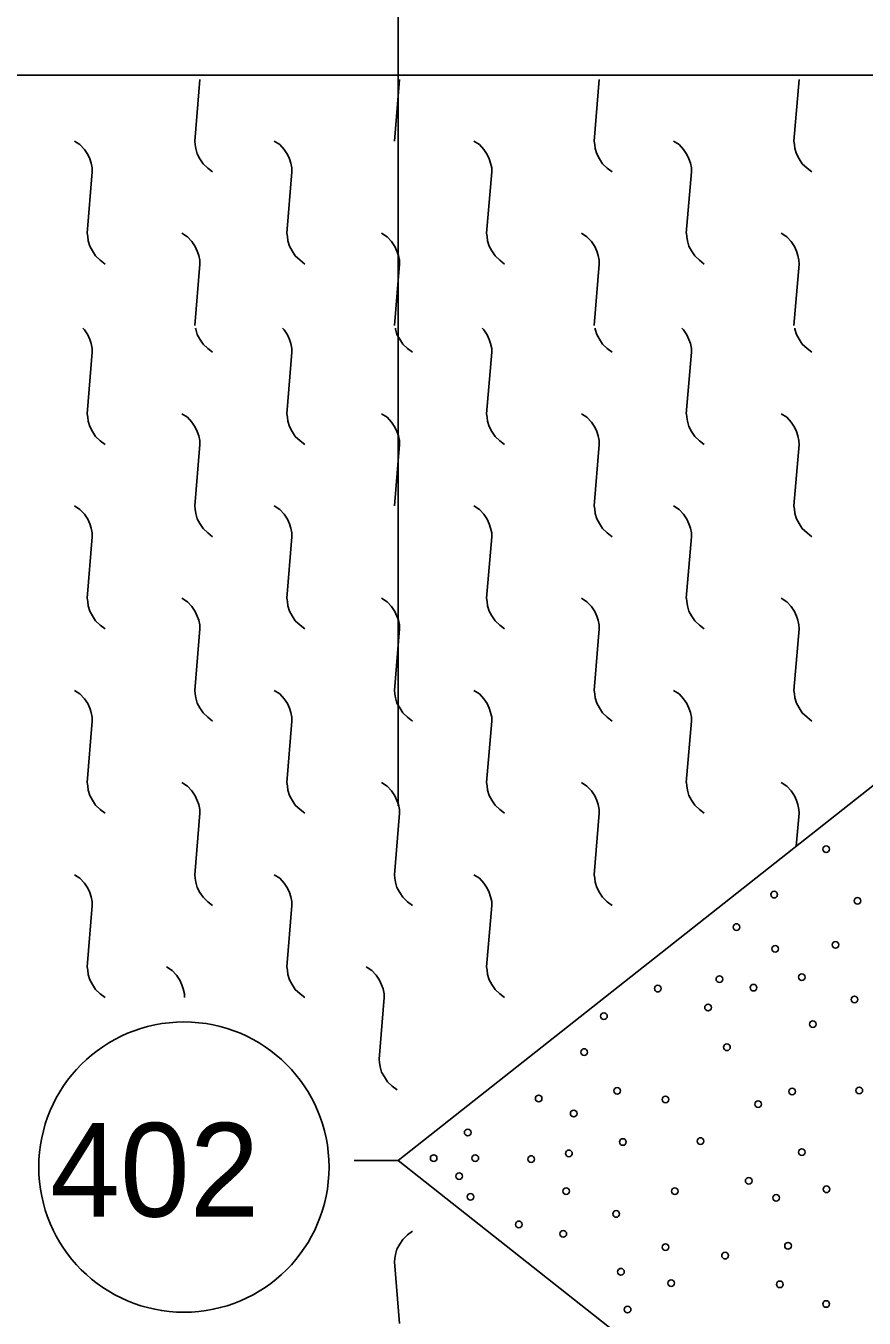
# Model space of a CAD drawing. Extents: x 503 to 668, y 444 to 544.
# Drawn here: x 534.32 to 540.58, y 515.74 to 525.39 of the extents above; entities that cross this region are included whole.
import ezdxf

# ---------------------------------------------------------------- set-up
doc = ezdxf.new("R2010")
doc.units = 0
doc.layers.add('Level 2', color=7, linetype='Continuous')
doc.layers.add('R_PL_PSH_PR', color=7, linetype='Continuous')

msp = doc.modelspace()

# ---------------------------------------------------------------- linework, layer by layer
at = {"layer": 'Level 2'}
for p, q in [((537.1021, 519.5617), (537.1021, 538.0392)), ((537.1021, 516.9132), (547.3675, 525.0174)), ((535.6205, 524.9838), (535.5823, 524.5249)), ((537.112, 524.9838), (537.0737, 524.5249)), ((538.6035, 524.9838), (538.5652, 524.5249)), ((540.095, 524.9838), (540.0567, 524.5249)), ((534.8174, 524.2954), (534.7792, 523.8365)), ((536.3089, 524.2954), (536.2706, 523.8365)), ((537.8004, 524.2954), (537.7621, 523.8365)), ((539.2919, 524.2954), (539.2536, 523.8365)), ((535.6205, 523.607), (535.5823, 523.1481)), ((537.112, 523.607), (537.0737, 523.1481)), ((538.6035, 523.607), (538.5652, 523.1481)), ((540.095, 523.607), (540.0567, 523.1481)), ((534.8174, 522.9479), (534.7792, 522.489)), ((536.3089, 522.9479), (536.2706, 522.489)), ((537.8004, 522.9479), (537.7621, 522.489)), ((539.2919, 522.9479), (539.2536, 522.489)), ((535.6205, 522.2595), (535.5823, 521.8006)), ((537.112, 522.2595), (537.0737, 521.8006)), ((538.6035, 522.2595), (538.5652, 521.8006)), ((540.095, 522.2595), (540.0567, 521.8006)), ((534.8174, 521.5712), (534.7792, 521.1122)), ((536.3089, 521.5712), (536.2706, 521.1122)), ((537.8004, 521.5712), (537.7621, 521.1122)), ((539.2919, 521.5712), (539.2536, 521.1122)), ((535.6205, 520.8828), (535.5823, 520.4239)), ((537.112, 520.8828), (537.0737, 520.4239)), ((538.6035, 520.8828), (538.5652, 520.4239)), ((540.095, 520.8828), (540.0567, 520.4239)), ((534.8174, 520.1944), (534.7792, 519.7355)), ((536.3089, 520.1944), (536.2706, 519.7355)), ((537.8004, 520.1944), (537.7621, 519.7355)), ((539.2919, 520.1944), (539.2536, 519.7355)), ((535.6205, 519.506), (535.5823, 519.0471)), ((537.112, 519.506), (537.0737, 519.0471)), ((538.6035, 519.506), (538.5652, 519.0471)), ((540.095, 519.506), (540.0744, 519.2598)), ((534.8174, 518.8177), (534.7792, 518.3587)), ((536.3089, 518.8177), (536.2706, 518.3587)), ((537.8004, 518.8177), (537.7621, 518.3587)), ((536.9973, 518.1293), (536.959, 517.6704)), ((537.1021, 516.9132), (536.773, 516.9132)), ((537.1021, 516.9132), (547.3675, 508.809)), ((537.112, 515.6972), (537.0737, 516.1561))]:
    msp.add_line(p, q, dxfattribs=at)
for points in [[(534.8174, 524.2954), (534.8173, 524.3245), (534.8091, 524.3601), (534.7982, 524.3915), (534.7832, 524.4258), (534.7585, 524.4626), (534.7257, 524.4982), (534.6838, 524.5249)], [(535.5824, 524.5249), (535.5863, 524.4998), (535.5903, 524.4684), (535.6013, 524.4287), (535.6218, 524.3931), (535.6451, 524.3562), (535.6806, 524.3234), (535.7163, 524.2954)], [(536.3089, 524.2954), (536.3088, 524.3245), (536.3006, 524.3601), (536.2897, 524.3915), (536.2746, 524.4258), (536.25, 524.4626), (536.2171, 524.4982), (536.1753, 524.5249)], [(537.8004, 524.2954), (537.8003, 524.3245), (537.7921, 524.3601), (537.7812, 524.3915), (537.7661, 524.4258), (537.7415, 524.4626), (537.7086, 524.4982), (537.6667, 524.5249)], [(538.5654, 524.5249), (538.5692, 524.4998), (538.5732, 524.4684), (538.5843, 524.4287), (538.6048, 524.3931), (538.628, 524.3562), (538.6636, 524.3234), (538.6993, 524.2954)], [(539.2919, 524.2954), (539.2917, 524.3245), (539.2836, 524.3601), (539.2727, 524.3915), (539.2576, 524.4258), (539.2329, 524.4626), (539.2001, 524.4982), (539.1582, 524.5249)], [(540.0568, 524.5249), (540.0607, 524.4998), (540.0647, 524.4684), (540.0758, 524.4287), (540.0963, 524.3931), (540.1195, 524.3562), (540.1551, 524.3234), (540.1908, 524.2954)], [(534.7793, 523.8365), (534.7832, 523.8114), (534.7872, 523.78), (534.7982, 523.7403), (534.8187, 523.7047), (534.842, 523.6679), (534.8775, 523.635), (534.9132, 523.607)], [(535.6205, 523.607), (535.6204, 523.6362), (535.6122, 523.6717), (535.6013, 523.7031), (535.5863, 523.7374), (535.5616, 523.7743), (535.5288, 523.8098), (535.4869, 523.8365)], [(536.2708, 523.8365), (536.2746, 523.8114), (536.2787, 523.78), (536.2897, 523.7403), (536.3102, 523.7047), (536.3334, 523.6679), (536.369, 523.635), (536.4047, 523.607)], [(537.112, 523.607), (537.1119, 523.6362), (537.1037, 523.6717), (537.0928, 523.7031), (537.0777, 523.7374), (537.0531, 523.7743), (537.0202, 523.8098), (536.9784, 523.8365)], [(537.7623, 523.8365), (537.7661, 523.8114), (537.7701, 523.78), (537.7812, 523.7403), (537.8017, 523.7047), (537.8249, 523.6679), (537.8605, 523.635), (537.8962, 523.607)], [(538.6035, 523.607), (538.6034, 523.6362), (538.5952, 523.6717), (538.5843, 523.7031), (538.5692, 523.7374), (538.5446, 523.7743), (538.5117, 523.8098), (538.4698, 523.8365)], [(539.2537, 523.8365), (539.2576, 523.8114), (539.2616, 523.78), (539.2727, 523.7403), (539.2932, 523.7047), (539.3164, 523.6679), (539.352, 523.635), (539.3877, 523.607)], [(540.095, 523.607), (540.0948, 523.6362), (540.0867, 523.6717), (540.0758, 523.7031), (540.0607, 523.7374), (540.036, 523.7743), (540.0032, 523.8098), (539.9613, 523.8365)], [(534.8174, 522.9479), (534.8173, 522.977), (534.8091, 523.0126), (534.7982, 523.044), (534.7832, 523.0783), (534.7585, 523.1151), (534.7462, 523.1285)], [(535.5893, 523.1285), (535.5903, 523.1209), (535.6013, 523.0811), (535.6218, 523.0456), (535.6451, 523.0087), (535.6806, 522.9759), (535.7163, 522.9479)], [(536.3089, 522.9479), (536.3088, 522.977), (536.3006, 523.0126), (536.2897, 523.044), (536.2746, 523.0783), (536.25, 523.1151), (536.2376, 523.1285)], [(537.0808, 523.1285), (537.0818, 523.1209), (537.0928, 523.0811), (537.1133, 523.0456), (537.1365, 523.0087), (537.1721, 522.9759), (537.2078, 522.9479)], [(537.8004, 522.9479), (537.8003, 522.977), (537.7921, 523.0126), (537.7812, 523.044), (537.7661, 523.0783), (537.7415, 523.1151), (537.7291, 523.1285)], [(538.5722, 523.1285), (538.5732, 523.1209), (538.5843, 523.0811), (538.6048, 523.0456), (538.628, 523.0087), (538.6636, 522.9759), (538.6993, 522.9479)], [(539.2919, 522.9479), (539.2917, 522.977), (539.2836, 523.0126), (539.2727, 523.044), (539.2576, 523.0783), (539.2329, 523.1151), (539.2206, 523.1285)], [(540.0637, 523.1285), (540.0647, 523.1209), (540.0758, 523.0811), (540.0963, 523.0456), (540.1195, 523.0087), (540.1551, 522.9759), (540.1908, 522.9479)], [(534.7793, 522.489), (534.7832, 522.4639), (534.7872, 522.4325), (534.7982, 522.3928), (534.8187, 522.3572), (534.842, 522.3203), (534.8775, 522.2875), (534.9132, 522.2595)], [(535.6205, 522.2595), (535.6204, 522.2886), (535.6122, 522.3242), (535.6013, 522.3556), (535.5863, 522.3899), (535.5616, 522.4267), (535.5288, 522.4623), (535.4869, 522.489)], [(536.2708, 522.489), (536.2746, 522.4639), (536.2787, 522.4325), (536.2897, 522.3928), (536.3102, 522.3572), (536.3334, 522.3203), (536.369, 522.2875), (536.4047, 522.2595)], [(537.112, 522.2595), (537.1119, 522.2886), (537.1037, 522.3242), (537.0928, 522.3556), (537.0777, 522.3899), (537.0531, 522.4267), (537.0202, 522.4623), (536.9784, 522.489)], [(537.7623, 522.489), (537.7661, 522.4639), (537.7701, 522.4325), (537.7812, 522.3928), (537.8017, 522.3572), (537.8249, 522.3203), (537.8605, 522.2875), (537.8962, 522.2595)], [(538.6035, 522.2595), (538.6034, 522.2886), (538.5952, 522.3242), (538.5843, 522.3556), (538.5692, 522.3899), (538.5446, 522.4267), (538.5117, 522.4623), (538.4698, 522.489)], [(539.2537, 522.489), (539.2576, 522.4639), (539.2616, 522.4325), (539.2727, 522.3928), (539.2932, 522.3572), (539.3164, 522.3203), (539.352, 522.2875), (539.3877, 522.2595)], [(540.095, 522.2595), (540.0948, 522.2886), (540.0867, 522.3242), (540.0758, 522.3556), (540.0607, 522.3899), (540.036, 522.4267), (540.0032, 522.4623), (539.9613, 522.489)], [(534.8174, 521.5712), (534.8173, 521.6003), (534.8091, 521.6358), (534.7982, 521.6672), (534.7832, 521.7015), (534.7585, 521.7384), (534.7257, 521.7739), (534.6838, 521.8006)], [(535.5824, 521.8006), (535.5863, 521.7755), (535.5903, 521.7441), (535.6013, 521.7044), (535.6218, 521.6688), (535.6451, 521.632), (535.6806, 521.5991), (535.7163, 521.5712)], [(536.3089, 521.5712), (536.3088, 521.6003), (536.3006, 521.6358), (536.2897, 521.6672), (536.2746, 521.7015), (536.25, 521.7384), (536.2171, 521.7739), (536.1753, 521.8006)], [(537.8004, 521.5712), (537.8003, 521.6003), (537.7921, 521.6358), (537.7812, 521.6672), (537.7661, 521.7015), (537.7415, 521.7384), (537.7086, 521.7739), (537.6667, 521.8006)], [(538.5654, 521.8006), (538.5692, 521.7755), (538.5732, 521.7441), (538.5843, 521.7044), (538.6048, 521.6688), (538.628, 521.632), (538.6636, 521.5991), (538.6993, 521.5712)], [(539.2919, 521.5712), (539.2917, 521.6003), (539.2836, 521.6358), (539.2727, 521.6672), (539.2576, 521.7015), (539.2329, 521.7384), (539.2001, 521.7739), (539.1582, 521.8006)], [(540.0568, 521.8006), (540.0607, 521.7755), (540.0647, 521.7441), (540.0758, 521.7044), (540.0963, 521.6688), (540.1195, 521.632), (540.1551, 521.5991), (540.1908, 521.5712)], [(534.7793, 521.1122), (534.7832, 521.0871), (534.7872, 521.0557), (534.7982, 521.016), (534.8187, 520.9804), (534.842, 520.9436), (534.8775, 520.9107), (534.9132, 520.8828)], [(535.6205, 520.8828), (535.6204, 520.9119), (535.6122, 520.9475), (535.6013, 520.9789), (535.5863, 521.0131), (535.5616, 521.05), (535.5288, 521.0856), (535.4869, 521.1122)], [(536.2708, 521.1122), (536.2746, 521.0871), (536.2787, 521.0557), (536.2897, 521.016), (536.3102, 520.9804), (536.3334, 520.9436), (536.369, 520.9107), (536.4047, 520.8828)], [(537.112, 520.8828), (537.1119, 520.9119), (537.1037, 520.9475), (537.0928, 520.9789), (537.0777, 521.0131), (537.0531, 521.05), (537.0202, 521.0856), (536.9784, 521.1122)], [(537.7623, 521.1122), (537.7661, 521.0871), (537.7701, 521.0557), (537.7812, 521.016), (537.8017, 520.9804), (537.8249, 520.9436), (537.8605, 520.9107), (537.8962, 520.8828)], [(538.6035, 520.8828), (538.6034, 520.9119), (538.5952, 520.9475), (538.5843, 520.9789), (538.5692, 521.0131), (538.5446, 521.05), (538.5117, 521.0856), (538.4698, 521.1122)], [(539.2537, 521.1122), (539.2576, 521.0871), (539.2616, 521.0557), (539.2727, 521.016), (539.2932, 520.9804), (539.3164, 520.9436), (539.352, 520.9107), (539.3877, 520.8828)], [(540.095, 520.8828), (540.0948, 520.9119), (540.0867, 520.9475), (540.0758, 520.9789), (540.0607, 521.0131), (540.036, 521.05), (540.0032, 521.0856), (539.9613, 521.1122)], [(534.8174, 520.1944), (534.8173, 520.2235), (534.8091, 520.2591), (534.7982, 520.2905), (534.7832, 520.3248), (534.7585, 520.3616), (534.7257, 520.3972), (534.6838, 520.4239)], [(535.5824, 520.4239), (535.5863, 520.3988), (535.5903, 520.3674), (535.6013, 520.3276), (535.6218, 520.2921), (535.6451, 520.2552), (535.6806, 520.2224), (535.7163, 520.1944)], [(536.3089, 520.1944), (536.3088, 520.2235), (536.3006, 520.2591), (536.2897, 520.2905), (536.2746, 520.3248), (536.25, 520.3616), (536.2171, 520.3972), (536.1753, 520.4239)], [(537.0739, 520.4239), (537.0777, 520.3988), (537.0818, 520.3674), (537.0928, 520.3276), (537.1133, 520.2921), (537.1365, 520.2552), (537.1721, 520.2224), (537.2078, 520.1944)], [(537.8004, 520.1944), (537.8003, 520.2235), (537.7921, 520.2591), (537.7812, 520.2905), (537.7661, 520.3248), (537.7415, 520.3616), (537.7086, 520.3972), (537.6667, 520.4239)], [(538.5654, 520.4239), (538.5692, 520.3988), (538.5732, 520.3674), (538.5843, 520.3276), (538.6048, 520.2921), (538.628, 520.2552), (538.6636, 520.2224), (538.6993, 520.1944)], [(539.2919, 520.1944), (539.2917, 520.2235), (539.2836, 520.2591), (539.2727, 520.2905), (539.2576, 520.3248), (539.2329, 520.3616), (539.2001, 520.3972), (539.1582, 520.4239)], [(540.0568, 520.4239), (540.0607, 520.3988), (540.0647, 520.3674), (540.0758, 520.3276), (540.0963, 520.2921), (540.1195, 520.2552), (540.1551, 520.2224), (540.1908, 520.1944)], [(534.7793, 519.7355), (534.7832, 519.7104), (534.7872, 519.679), (534.7982, 519.6393), (534.8187, 519.6037), (534.842, 519.5668), (534.8775, 519.534), (534.9132, 519.506)], [(535.6205, 519.506), (535.6204, 519.5351), (535.6122, 519.5707), (535.6013, 519.6021), (535.5863, 519.6364), (535.5616, 519.6732), (535.5288, 519.7088), (535.4869, 519.7355)], [(536.2708, 519.7355), (536.2746, 519.7104), (536.2787, 519.679), (536.2897, 519.6393), (536.3102, 519.6037), (536.3334, 519.5668), (536.369, 519.534), (536.4047, 519.506)], [(537.112, 519.506), (537.1119, 519.5351), (537.1037, 519.5707), (537.0928, 519.6021), (537.0777, 519.6364), (537.0531, 519.6732), (537.0202, 519.7088), (536.9784, 519.7355)], [(537.7623, 519.7355), (537.7661, 519.7104), (537.7701, 519.679), (537.7812, 519.6393), (537.8017, 519.6037), (537.8249, 519.5668), (537.8605, 519.534), (537.8962, 519.506)], [(538.6035, 519.506), (538.6034, 519.5351), (538.5952, 519.5707), (538.5843, 519.6021), (538.5692, 519.6364), (538.5446, 519.6732), (538.5117, 519.7088), (538.4698, 519.7355)], [(539.2537, 519.7355), (539.2576, 519.7104), (539.2616, 519.679), (539.2727, 519.6393), (539.2932, 519.6037), (539.3164, 519.5668), (539.352, 519.534), (539.3877, 519.506)], [(540.095, 519.506), (540.0948, 519.5351), (540.0867, 519.5707), (540.0758, 519.6021), (540.0607, 519.6364), (540.036, 519.6732), (540.0032, 519.7088), (539.9613, 519.7355)], [(534.8174, 518.8177), (534.8173, 518.8468), (534.8091, 518.8823), (534.7982, 518.9137), (534.7832, 518.948), (534.7585, 518.9849), (534.7257, 519.0204), (534.6838, 519.0471)], [(535.5824, 519.0471), (535.5863, 519.022), (535.5903, 518.9906), (535.6013, 518.9509), (535.6218, 518.9153), (535.6451, 518.8785), (535.6806, 518.8456), (535.7163, 518.8177)], [(536.3089, 518.8177), (536.3088, 518.8468), (536.3006, 518.8823), (536.2897, 518.9137), (536.2746, 518.948), (536.25, 518.9849), (536.2171, 519.0204), (536.1753, 519.0471)], [(537.0739, 519.0471), (537.0777, 519.022), (537.0818, 518.9906), (537.0928, 518.9509), (537.1133, 518.9153), (537.1365, 518.8785), (537.1721, 518.8456), (537.2078, 518.8177)], [(537.8004, 518.8177), (537.8003, 518.8468), (537.7921, 518.8823), (537.7812, 518.9137), (537.7661, 518.948), (537.7415, 518.9849), (537.7086, 519.0204), (537.6667, 519.0471)], [(538.5654, 519.0471), (538.5692, 519.022), (538.5732, 518.9906), (538.5843, 518.9509), (538.6048, 518.9153), (538.628, 518.8785), (538.6636, 518.8456), (538.6993, 518.8177)], [(534.7793, 518.3587), (534.7832, 518.3336), (534.7872, 518.3022), (534.7982, 518.2625), (534.8187, 518.2269), (534.842, 518.1901), (534.8775, 518.1572), (534.9132, 518.1293)], [(535.5058, 518.1293), (535.5057, 518.1584), (535.4975, 518.194), (535.4866, 518.2254), (535.4715, 518.2596), (535.4469, 518.2965), (535.414, 518.3321), (535.3722, 518.3587)], [(536.2708, 518.3587), (536.2746, 518.3336), (536.2787, 518.3022), (536.2897, 518.2625), (536.3102, 518.2269), (536.3334, 518.1901), (536.369, 518.1572), (536.4047, 518.1293)], [(536.9973, 518.1293), (536.9972, 518.1584), (536.989, 518.194), (536.9781, 518.2254), (536.963, 518.2596), (536.9384, 518.2965), (536.9055, 518.3321), (536.8636, 518.3587)], [(537.7623, 518.3587), (537.7661, 518.3336), (537.7701, 518.3022), (537.7812, 518.2625), (537.8017, 518.2269), (537.8249, 518.1901), (537.8605, 518.1572), (537.8962, 518.1293)], [(536.9591, 517.6704), (536.963, 517.6453), (536.967, 517.6139), (536.9781, 517.5741), (536.9986, 517.5386), (537.0218, 517.5017), (537.0574, 517.4689), (537.0931, 517.4409)], [(537.0739, 516.1561), (537.0777, 516.1812), (537.0818, 516.2126), (537.0928, 516.2523), (537.1133, 516.2879), (537.1365, 516.3247), (537.1721, 516.3576), (537.2078, 516.3855)]]:
    msp.add_lwpolyline(points, dxfattribs=at)
for centre, radius in [((540.2973, 519.2377), 0.0248), ((539.9102, 518.8984), 0.0248), ((540.5325, 518.8528), 0.0248), ((539.6275, 518.6564), 0.0248), ((540.3679, 518.5235), 0.0248), ((539.9172, 518.4938), 0.0248), ((539.5004, 518.2675), 0.0248), ((540.1157, 518.2815), 0.0248), ((539.0412, 518.1968), 0.0248), ((539.7547, 518.2039), 0.0248), ((539.4156, 518.0554), 0.0248), ((540.509, 518.1158), 0.0248), ((538.6385, 517.9918), 0.0248), ((535.502, 516.8643), 1.0838), ((540.1978, 517.932), 0.0248), ((539.5569, 517.7585), 0.0248), ((538.4901, 517.7231), 0.0248), ((538.151, 517.3767), 0.0248), ((538.7374, 517.4333), 0.0248), ((539.0977, 517.3696), 0.0248), ((540.0437, 517.4282), 0.0248), ((540.5451, 517.4364), 0.0248), ((539.79, 517.3343), 0.0248), ((538.4124, 517.2636), 0.0248), ((537.6212, 517.1222), 0.0248), ((538.7798, 517.0515), 0.0248), ((539.3591, 517.0586), 0.0248), ((540.1157, 516.9758), 0.0248), ((537.3669, 516.9313), 0.0248), ((537.6777, 516.9313), 0.0248), ((538.0945, 516.9242), 0.0248), ((538.3771, 516.9666), 0.0248), ((537.5576, 516.797), 0.0248), ((539.7194, 516.7616), 0.0248), ((540.3006, 516.6982), 0.0248), ((537.6424, 516.6414), 0.0248), ((538.3559, 516.6838), 0.0248), ((539.1683, 516.6838), 0.0248), ((539.9242, 516.6344), 0.0248), ((538.7303, 516.5142), 0.0248), ((538.0027, 516.4364), 0.0248), ((538.3347, 516.3657), 0.0248), ((539.0977, 516.2667), 0.0248), ((539.5427, 516.2031), 0.0248), ((540.0129, 516.2766), 0.0248), ((538.7656, 516.0829), 0.0248), ((539.1401, 515.9981), 0.0248), ((539.9513, 515.9887), 0.0248), ((540.2973, 515.842), 0.0248), ((538.8151, 515.8001), 0.0248)]:
    msp.add_circle(centre, radius, dxfattribs=at)
at = {"layer": 'R_PL_PSH_PR'}
msp.add_line((516.6513, 525.0174), (647.9815, 525.0174), dxfattribs=at)

# ---------------------------------------------------------------- texts
at = {"layer": 'Level 2'}
msp.add_text('402', height=0.7, dxfattribs=at).set_placement((534.5037, 516.4941))

doc.saveas('drawing.dxf')
